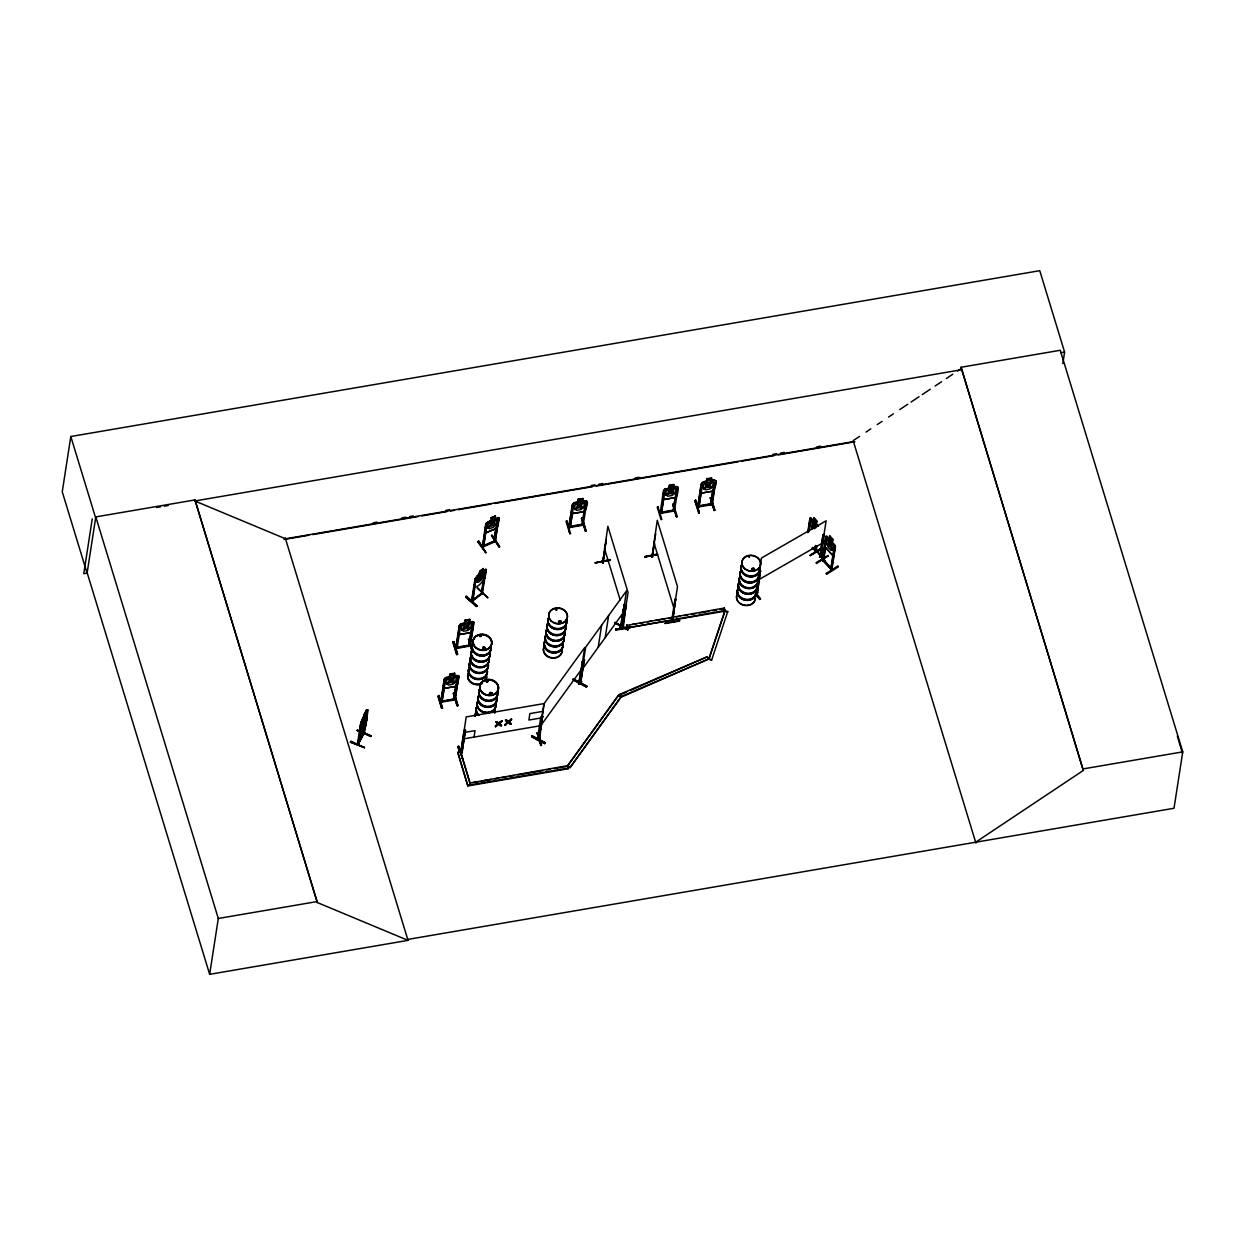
<?xml version="1.0" encoding="UTF-8"?>
<svg xmlns="http://www.w3.org/2000/svg" width="1245" height="1245" viewBox="0 0 1245 1245"><rect width="100%" height="100%" fill="white"/><g stroke="black" fill="none" stroke-linecap="round" stroke-linejoin="round"><path stroke-width="1.5" d="M755.295 594.207L760.508 599.11L755.964 593.398M755.933 593.569L757.598 592.433M755.808 593.647L756.057 592.713M757.333 593.305L756.244 593.943L759.357 571.471L760.446 570.832L757.302 593.491L757.271 592.06L756.337 594.036L755.933 592.838M819.428 557.06L821.218 555.83L821.093 556.717L824.065 534.245L822.976 534.868L819.832 556.842M538.603 738.192L537.389 738.456L537.389 739.857L538.836 739.654L542.54 716.326L539.63 738.861C536.455 740.261 540.859 736.838 538.898 739.748L544.174 703.565L466.206 716.918L460.837 752.353M579.952 682.525L578.692 683.178M620.259 627.169L621.115 626.749M621.691 625.893L620.368 626.655L621.208 625.488M1062.825 363.54L1064.6 352.102L1039.762 270.679L70.809 436.513L62.25 491.791L87.088 573.214L95.803 516.908L194.983 499.93L317.319 902.547L408.018 940.364L407.737 939.43L1174.019 808.27L1182.75 751.856L1060.258 350.281L961.078 367.259L1083.321 770.453L975.644 842.227M92.254 518.869L83.773 573.68L87.259 573.073M194.983 499.93L317.319 902.547M407.878 939.399L408.158 940.348L209.658 974.321L218.295 918.483L95.803 516.908M364.474 747.591L350.452 742.176L364.474 747.591L350.857 741.133L350.452 742.191M357.222 730.395L370.885 736.417L357.222 730.395L360.988 731.282M365.423 722.178L366.435 709.728L361.657 720.746L357.875 744.681L361.937 721.446L360.894 722.256L357.393 744.183M358.233 742.425L358.653 743.561M370.885 736.417L363.758 732.558L358.015 744.557L364.38 732.885M366.59 709.79C369.158 709.603 356.117 725.602 360.365 735.095M359.929 736.044L361.704 726.535L367.073 717.618L364.941 728.947L359.992 737.538L365.952 724.917M361.439 729.305L363.493 721.571M364.536 713.416L363.913 716.108M363.26 724.092L364.085 718.598M364.007 721.182L362.155 726.8L362.062 732.216M365.081 720.544C369.749 704.966 359.26 728.263 365.812 715.112M364.349 733.632L363.104 734.55L364.318 727.064M365.594 717.618L365.236 720.622L366.123 719.672L363.976 728.776M363.664 732.667L364.256 733.678M363.587 734.752L364.894 726.053M365.361 723.578L365.937 719.906M366.497 716.217L367.182 711.315M364.303 733.803L368.131 709.806L367.337 710.21M366.03 725.088L367.306 715.097L361.283 726.24L362.093 724.092M445.43 679.49L444.123 679.723L440.668 702.289L442.24 702.118L442.286 700.764M440.995 702.289L444.589 678.478L443.453 685.777L444.698 688.252M441.01 702.367L442.24 701.277M444.014 688.703L441.835 701.558M442.037 702.18L445.57 679.926L444.123 679.723M441.695 708.405L437.975 695.908L441.695 708.421L442.551 707.829M457.584 654.014L453.787 641.564L457.537 654.465L456.728 654.605L452.931 642.14L453.818 641.564M449.585 676.829L449.959 673.981L454.752 673.156L454.207 676.128L456.464 676.626L455.67 681.7L452.931 684.283L448.465 685.046L446.395 683.287L447.188 678.214L449.725 676.891L450.099 674.043M457.429 647.602L455.966 647.042L455.577 648.022L470.19 645.33C470.05 642.669 466.75 647.82 470.33 645.953M460.463 625.675L459.156 625.893L455.701 648.458L457.195 647.556M459.778 624.663L456.059 648.536L470.174 645.984L474.049 622.329L472.384 621.613M458.705 632.055L459.825 624.803L461.397 623.652L473.894 622.391M457.071 648.365L460.603 626.095L459.156 625.893M454.16 675.988L454.581 673.265M453.336 693.34L457.117 705.79L457.942 705.65L454.145 693.185L453.336 693.34L457.117 705.79M464.992 620.15L464.758 623.076L462.222 624.383L461.428 629.456L463.498 631.231L467.964 630.468L470.703 627.869L471.497 622.796L469.24 622.298L469.785 619.325L464.992 620.15L469.661 619.59M455.421 698.974L454.114 699.27C452.713 698.367 457.382 699.737 453.538 699.628L455.966 684.859M453.662 700.063L457.242 677.934L458.565 677.7L457.117 677.498M485.877 552.655L477.706 541.606L485.877 552.655L478.469 540.844L485.815 552.578M458.425 677.264L455.156 699.348M455.032 699.97L458.814 676.082C454.845 674.541 448.216 675.848 444.636 678.618M443.453 685.777L444.558 688.361L455.826 686.431L457.895 683.458L459.016 676.144L457.351 675.444M473.022 600.821L475.948 578.349L474.983 579.112L471.45 601.304L482.702 592.433L482.593 593.367M483.309 568.545L482.858 571.548L484.492 571.081L483.698 576.155L481.597 579.703L478.313 582.271L476.882 581.477L479.87 571.299L483.309 568.545L479.776 571.299L479.356 574.007L475.668 577.742L471.808 601.631L472.68 599.53L472.898 600.853M482.998 571.362L485.285 569.587L476.975 575.937L474.532 585.025M472.213 600.697L471.419 601.226L472.462 600.448L475.092 583.874M469.412 622.189L469.832 619.465M483.838 545.964L482.344 545.73L482.033 546.773L495.308 540.906M483.745 546.539C482.453 543.723 485.145 547.38 482.422 547.115L486.172 523.32L487.838 521.951M482.64 547.178L482.391 545.792M486.313 523.289L485.052 530.619M483.605 546.602L486.204 527.787M483.542 546.773L487.028 524.503L485.581 524.612L482.593 547.115M468.696 646.233L470.999 631.044M468.696 645.003L469.023 646.248L472.275 624.103L473.598 623.885M469.054 646.311L468.883 645.486M470.19 645.533L470.174 644.739M470.065 646.139L473.178 625.286M476.928 606.222L466.408 596.246L465.739 597.164L476.928 606.222L465.739 597.149M495.37 515.928L494.872 518.932L496.895 518.916L496.101 523.989L493.611 527.086L489.581 528.814L487.775 527.569L488.554 522.48L490.857 520.659L491.059 517.78L495.448 516.053L491.059 517.78M481.021 593.849L482.329 592.106L481.379 594.176L483.122 580.855M472.306 651.493L468.431 639.058L472.306 651.866M481.659 594.052L484.912 571.984L485.892 571.222L484.554 571.657M485.519 570.895L481.846 593.289M469.956 783.043L567.533 765.659L569.945 767.729L620.975 697.278L619.636 694.383L707.222 656.8L708.67 659.01L621.084 696.593L618.547 695.224L567.533 765.659L568.156 768.772L467.855 785.937L457.74 752.758L460.852 751.591M482.406 593.46L486.141 569.603M485.13 576.949L486.266 569.463L485.161 569.479M491.573 535.646L492.304 535.334L499.743 546.711L491.573 535.646L499.152 546.897M494.794 518.807L495.214 516.084M465.443 730.115L462.019 752.213C458.502 753.007 463.903 751.015 462.035 752.805L465.443 730.115L464.12 730.348L460.681 752.914L460.666 751.669L470.703 785.455M495.432 541.528L493.705 541.762L495.837 528.814M493.969 542.166L495.152 540.392M462.393 752.042L461.957 751.311L462.3 752.618M463.871 738.83L464.618 733.99M494.965 541.093L495.292 540.33M498.171 520.939L495.183 541.715L499.105 517.764L497.673 517.578M485.192 530.541L486.048 532.876L496.164 528.534L498.062 525.188L499.198 517.889M487.698 597.833L477.66 587.827M499.027 547.022L491.728 535.194M474.034 737.087L475.03 730.644L464.867 732.371M467.855 785.937L457.849 752.073M531.942 736.231L545.185 742.642L544.688 743.685L531.631 736.729L532.113 735.67L545.139 742.705M540.968 745.413L537.015 732.62L540.828 745.506L541.637 745.366L539.365 738.223M573.572 504.801L572.264 505.019L568.685 527.149L583.5 524.378M572.84 513.562L571.611 511.072L572.7 513.671L583.967 511.742C585.524 509.221 589.959 501.61 585.492 500.739L574.443 502.684L572.778 503.929L568.809 527.584L568.934 526.215L570.537 526.728M571.642 511.213L572.887 503.789L574.505 502.762M570.257 527.382L572.435 512.162M537.342 739.795L540.766 717.229L542.229 717.431L540.766 717.229M537.513 739.048L537.684 739.872L537.295 738.783M572.264 505.019L573.712 505.221L570.179 527.491L570.506 526.604M538.369 739.203L539.77 737.756M538.354 739.499L543.94 703.845L584.761 647.493L578.941 684.345M569.837 533.716L566.895 520.69L566.039 521.281L569.837 533.731L570.63 533.156M578.147 499.416L582.94 498.591L578.1 499.276L577.727 502.124L574.443 502.684M578.24 499.338L577.867 502.186L575.33 503.509L574.536 508.582L576.606 510.357L581.073 509.578L583.812 506.995L584.605 501.922L582.349 501.424L582.893 498.451M582.722 498.576L582.302 501.284L585.617 500.77M586.068 530.899L582.224 518.465L586.084 530.946L585.274 531.086L581.617 518.185M583.283 523.865C579.656 526.868 583.734 521.873 583.174 525.265L586.955 501.377M581.804 525.359L585.383 503.229L586.706 502.996L585.259 502.793M583.298 524.643L583.08 523.771M573.821 679.116L573.369 680.097L586.442 687.053L586.924 686.011M609.863 560.312L595.266 562.896L609.925 559.845M578.489 684.096L582.676 660.924L579.703 683.272M579.112 683.1L579.454 682.12M579.236 684.19L579.158 683.536M580.964 682.151L581.524 681.124L580.637 682.991L584.279 659.694L580.559 683.1L581.431 682.104L581.073 680.875L580.17 681.949M581.368 682.213L581.524 681.124M569.945 767.729L621.084 696.593L619.636 694.383M604.354 552.002L602.704 562.896L607.856 526.246L628.087 592.589L622.469 628.025M604.899 548.454L606.284 539.583L602.736 563.036L602.44 560.841L602.315 561.651M603.249 562.756L604.977 551.348M603.311 562.896L602.938 560.748M573.027 679.568L586.208 686.011M598.191 647.322L601.615 625.223M605.21 637.642L608.634 615.528M615.808 630.141L630.406 627.558L615.59 629.503L630.25 626.468M620.228 627.464L620.383 626.36M621.457 626.64L624.414 604.292L620.321 627.356L621.084 626.282M622.516 627.231C624.476 625.41 621.691 628.009 622.329 626.079M622.204 627.153L626.173 604.821L623.231 628.025M727.843 611.264L711.642 660.052L708.81 659.274L724.901 611.171L724.263 608.058L626.702 625.426L627.433 627.853L724.901 611.171L727.734 611.964L725.01 610.47L627.433 627.853M614.765 622.92L627.838 629.892L614.843 622.469M568.156 768.772L567.424 766.36L618.547 695.224M618.438 695.908L621.084 696.593M657.516 554.679L644.677 556.951L657.516 554.227M658.045 506.559L657.236 507.135L661.033 519.585L661.842 519.445L657.936 506.948M651.991 556.842L657.267 520.301L677.498 586.644L672.051 622.313C671.273 618.563 673.156 623.963 672.751 621.13C670.573 619.387 673.903 621.691 671.911 622.267M652.162 557.091L651.851 554.896M654.668 543.629L651.929 556.857M664.783 490.654L663.46 490.872L660.068 513.5L661.577 513.267L661.282 511.851M660.364 513.516L661.484 512.473M664.083 489.643L662.838 497.066L663.912 499.525L675.163 497.595C679.677 495.385 676.408 484.243 678.198 487.371L674.37 511.119C672.175 512.286 672.658 508.629 674.619 509.703M661.453 513.236L663.632 498.016M661.375 513.345L664.908 491.075L663.46 490.872M669.063 488.056L669.437 485.192L674.136 484.445L673.545 487.277L675.802 487.775L675.008 492.849L672.284 495.448L667.802 496.21L665.733 494.436L666.526 489.363L669.063 488.056L669.343 485.27M677.903 488.865L676.58 489.083L673.203 511.306L675.023 497.86M660.161 512.893L674.759 510.139L674.37 511.119L674.479 509.719M673.467 504.318L677.28 516.799L676.471 516.94L672.814 504.038M665.001 623.558L679.661 621.099M672.518 622.095L675.584 598.876L672.549 621.955M695.659 500.116L699.208 512.987L694.803 500.708L695.69 500.116L699.41 513.018M699.192 505.501L697.449 506.575L712.062 503.883C712.202 501.408 708.685 505.906 712.14 504.614M699.021 506.808L702.476 484.647L701.013 484.445L697.76 507.088L701.495 483.216L703.223 482.064C716.311 476.617 719.299 480.959 712.731 491.168L701.464 493.098L700.406 490.639M700.562 490.592L701.651 483.216M697.916 507.088L698.943 506.917L701.2 491.588M707.051 478.905L706.631 481.613L704.094 482.935L703.3 488.009L705.37 489.783L709.837 489.02L712.576 486.421L713.354 481.348L711.097 480.85L711.486 478.002M711.284 480.741L711.658 477.878L706.864 478.702L706.444 481.426M710.226 498.078L711.051 497.938L714.848 510.372L714.023 510.512L710.381 497.611M715.33 482.002L714.148 482.655L710.63 504.847L712.871 489.596M710.911 504.863L712.14 503.789M711.875 503.992L712.031 503.291M714.77 485.674L711.938 504.692L697.9 507.026M715.891 480.741L712.202 504.505M714.179 510.045L710.304 497.611M707.222 656.8L630.25 690.461M708.67 659.01L620.975 697.278M708.81 659.274L725.01 610.47M711.642 660.052L708.919 658.574M724.901 611.171L724.263 608.058M758.252 578.567L758.812 575.019M759.154 572.778L761.442 558.04L826.151 520.799L820.579 556.328L820.891 555.472M756.478 593.974L756.446 593.149M760.446 570.832L757.302 593.491M807.725 532.611L809.904 518.2L811.226 518.371M808.129 532.346L810.137 518.278M808.876 531.693L810.588 520.643L809.732 519.71M812.02 528.969L810.791 525.11L811.584 520.021L813.281 520.799L813.748 517.796L816.876 521.173L816.331 523.974L817.638 526.542M822.354 548.656L810.121 555.581L821.949 547.753M810.215 555.145L821.902 548.065L810.121 555.581M815.553 528.238L816.066 524.845L813.141 521.717L812.362 526.791L814.308 528.876M818.494 526.059L816.346 523.865L816.642 521.219M812.222 548.173C820.408 553.262 811.569 550.944 815.662 545.419M815.771 546.991L815.21 550.679L815.319 549.761M816.518 546.337L815.615 551.971M816.922 546.073L816.175 551.706L814.821 550.025M825.466 561.728L816.564 551.021M816.549 563.503L828.314 555.566L816.02 562.927L828.174 555.861M819.739 557.418L820.766 555.535M820.035 557.324L822.976 534.868M822.276 560.188L822.727 558.834L823.708 559.674L823.256 561.028L822.182 560.063L825.902 536.393L827.178 536.408L835.442 546.384L831.753 570.148L830.648 569.089L831.411 568.887M824.704 546.851L822.198 559.892M825.264 543.162L826.12 537.638L823.583 560.483M823.381 560.234L823.116 561.028M822.929 559.768L823.054 558.974M823.661 560.779L825.559 547.769M832.749 539.318L832.329 542.151L832.874 539.35L829.73 535.988L829.31 538.696M829.73 535.988L829.279 538.992L827.567 538.213L826.789 543.287L828.018 547.146L830.944 550.29L832.843 549.792L833.636 544.719L832.205 542.12M826.229 573.369L826.633 574.334L838.336 566.833L837.932 565.899L826.244 573.416M830.773 569.307L834.212 547.022L835.473 547.675L834.617 546.757M831.1 568.747C832.142 567.673 832.485 569.245 830.96 568.467M833.761 552.282L830.788 569.121M831.784 569.245L831.427 570.023L835.333 546.322M832.282 569.089L832.158 569.899L822.322 559.083L823.287 560.125M1083.321 770.453L961.078 367.259M479.558 636.102L480.803 635.572M480.819 636.055L479.963 635.526M481.146 636.102L480.928 635.635M484.352 649.174L485.161 647.976M486.375 681.637L487.511 680.766M487.293 682.011L487.76 680.968L486.515 680.813M489.534 693.154L490.094 694.632L491.806 694.383M489.892 693.06L490.234 692.765M490.11 694.087L491.899 693.387M556.873 609.832L555.861 608.929M559.207 622.111L559.861 620.741M560.888 621.66L560.639 621.271M561.137 621.566L560.188 623.076L558.476 621.706M753.521 569.93L752.011 568.918L753.739 568.218M495.277 541.653L482.422 547.115M816.082 551.551L812.316 547.598M822.338 560.141L831.66 570.054M823.708 559.674L823.35 560.468L830.82 568.202M364.505 718.225L365.61 718.209M365.376 725.088C368.271 717.229 362.093 734.783 360.225 735.032L365.018 726.364M357.471 744.214L363.633 733.367M358.202 743.67L363.198 733.974M363.166 734.425L364.349 732.963M539.085 738.705L538.665 739.623M440.543 701.853L455.265 699.005M364.427 747.607L350.716 741.662M364.707 717.618L366.528 712.249L364.349 717.774C363.571 716.14 362.108 719.159 363.836 719.112L361.953 724.746L364.194 718.941L365.485 718.645M366.217 716.871L363.509 723.158M531.988 736.153L545.077 743.063M586.442 687.038L573.089 679.101M586.877 686.119L573.447 678.945M357.595 743.545L357.969 742.596M481.488 594.083L481.924 593.04M364.116 716.14L362.855 724.294M480.772 576.03L483.885 571.284L481.161 576.155C484.881 576.497 481.613 580.077 480.368 577.291L476.897 582.318L479.698 577.275C475.652 575.719 480.056 574.614 480.819 575.968M485.021 576.855C484.928 580.03 474.423 591.344 474.656 584.917M483.542 580.497L485.254 576.886M466.346 596.308L476.975 605.786M476.384 606.595L465.801 597.071M480.539 636.226L479.574 636.288M480.726 636.335L480.772 635.526M484.57 649.112L484.912 648.1L483.683 647.758M489.985 692.858L490.421 693.963M491.604 694.041L491.868 693.169M492.149 693.885L491.557 694.71M555.441 609.163L556.437 609.583M558.974 621.13L559.565 622.609M559.021 622.22L559.41 620.928M559.55 622.609L560.717 622.267L560.515 620.835M749.412 557.044L748.852 556.344L749.148 557.293M751.591 568.856L752.54 568.202M363.945 719.501L365.19 717.291M365.734 717.68L363.26 722.38L362.466 727.469L364.396 724.03M363.867 722.084L365.112 719.875M759.839 599.483L755.357 594.13M760.43 599.047L754.875 592.075M496.07 528.487L498.062 525.188M462.253 751.902L460.728 751.56M538.665 739.11L537.264 739.265L539.754 738.052M361.937 721.446L360.894 722.256M357.315 730.177L371.243 735.764M544.734 743.576L531.662 736.62M455.732 648.007L469.847 645.455M457.148 648.256L457.32 646.949M455.11 699.861L440.823 702.258M583.251 525.157L569.136 527.6M674.634 510.932L660.332 513.454M451.266 679.692C452.231 677.716 443.407 676.253 450.285 680.501L446.644 684.283L451.204 680.922C452.542 684.859 458.144 682.602 452.262 680.19L455.81 676.626L451.406 679.49M670.604 490.857L675.132 487.698L671.6 491.339C677.498 493.751 671.895 496.008 670.557 492.086L665.982 495.432L669.623 491.666C664.332 489.332 669.234 487.153 670.666 490.888M472.929 629.628L470.859 632.616L459.592 634.545L470.812 632.476L472.726 629.503M444.558 688.361L455.779 686.306L457.895 683.458M542.306 717.525L542.991 716.56M583.127 661.173L581.991 661.889M584.279 659.694L583.594 660.644L584.73 659.928M624.881 604.541L623.729 605.257M579.376 682.229L579.034 683.77M539.692 738.627L537.544 739.81M580.855 681.793L580.092 682.867L585.679 647.213L626.5 590.861L620.913 627.527M627.838 629.892L615.17 622.329M466.175 625.955C467.435 623.729 458.269 622.562 465.319 626.686L461.677 630.452L466.237 627.106C467.575 631.028 473.178 628.772 467.295 626.36L470.812 622.718L466.361 625.908M540.517 725.959L581.337 669.592M582.255 669.328L623.076 612.96M470.47 660.893L470.641 660.799A9.586 7.984 8.8 0 0 477.52 673.125A9.586 7.984 8.8 0 0 488.087 663.663M459.529 751.949L457.864 746.611L458.736 746.02L462.564 758.905L458.549 746.424M456.728 654.59L453.009 642.093M566.74 521.095L570.459 533.56M442.426 708.187L438.754 695.395L442.504 708.28M472.96 600.121L471.59 600.323L472.275 600.744M493.705 541.762L497.518 519.99L498.716 519.492M602.44 561.121L602.86 562.226M603.327 562.009L603.047 560.919M651.726 555.877L652.115 556.951L655.695 533.638M622.329 626.251L622.5 628.211M623.263 627.184L622.282 626.313M623.138 627.994L622.749 626.92M365.314 718.038L366.201 717.104M814.23 526.884C812.098 529.576 809.017 524.892 813.654 525.561C811.195 513.018 812.347 527.46 817.405 525.981M830.353 543.8L828.158 538.54L829.637 543.738C825.061 543.147 828.003 547.66 830.213 545.061L832.5 550.601L830.929 545.154C837.091 543.396 829.481 543.225 830.213 543.458M832.625 555.161L834.072 553.651L832.687 555.332L825.326 547.426L824.766 543.676L826.026 536.299L827.209 536.548M620.788 626.437L621.13 625.597M483.931 647.4L483.387 648.489M484.756 649.003L484.803 647.649M556.733 609.863L555.706 610.034M487.807 681.031L487.091 681.669M487.666 681.855L487.589 680.953M559.036 621.473L560.452 621.379M490.048 693.2L490.888 692.485M491.464 694.196L490.468 692.407M754.19 569.79L752.602 570.412L751.653 569.074M486.266 523.445L490.717 520.628M627.916 629.721L614.843 622.733M502.233 721.306L498.763 722.847L502.015 720.622L499.478 723.89L501.548 725.695L500.381 725.897L498.56 723.765L495.479 726.738L498.763 724.465M508.256 721.228L511.508 719.003L508.956 722.256L511.041 724.061L508.256 722.831L504.956 725.104L507.54 721.804L505.501 720.03L506.668 719.828L508.458 721.913L511.711 719.688M495.261 726.037L498.047 723.423L496.008 721.649L498.763 722.847M495.479 726.738L498.047 723.423M499.478 723.89L502.015 720.622M504.956 725.104L507.54 721.804M508.956 722.256L511.508 719.003M755.948 592.729L757.551 592.651M476.321 578.676L474.983 579.112M472.726 599.794L481.473 593.6M482.469 593.398L472.088 601.506M665.701 488.616C659.694 491.417 675.553 485.317 676.813 486.639M701.682 483.356L703.269 482.188M444.792 678.634L446.364 677.467M853.152 440.652L859.579 436.372M866.006 432.077L870.831 428.871M877.258 424.576L882.082 421.37M888.51 417.075L893.334 413.869M899.761 409.589L907.792 404.22M911.013 402.088L919.043 396.719M922.249 394.587L930.295 389.234M935.104 386.012L941.547 381.733M946.356 378.511L952.783 374.231M957.607 371.01L960.829 368.878M811.18 518.231L813.421 520.721M813.748 517.796L816.876 521.173M808.783 525.499L809.421 529.234M814.79 550.259L812.72 547.333M832.749 539.427L829.606 536.066M825.326 547.426L832.687 555.332M834.477 544.236L835.193 546.399M363.789 733.943L363.882 732.62M480.228 635.541L480.196 636.164M483.091 647.493L484.507 647.26M483.636 647.556L483.667 649.065M485.083 649.19L482.827 648.552M560.779 622.64L559.814 622.92M490.374 692.562L489.363 693.527L490.483 694.601M490.359 694.056L491.588 693.979M753.972 570.008L752.042 569.914M759.668 571.828L760.757 571.206M823.287 535.241L824.377 534.603M816.455 550.71L825.591 561.588M758.018 580.139L822.727 542.913M487.807 597.693L477.193 588.138M499.043 517.982L487.775 521.888M492.382 522.916L496.226 518.963L493.004 523.274C498.109 524.441 493.362 527.631 492.055 524.223L487.915 528.471L491.23 524.02C485.783 520.924 492.149 521.748 492.491 522.962M486.079 532.611L496.164 528.534M483.574 545.575L493.798 541.186M619.528 695.068L626.686 692.002M698.678 513.08L694.881 500.646M568.965 527.04L583.096 524.643M661.733 512.582L660.457 512.644M674.697 510.232L673.14 510.403M440.948 700.935L442.38 701.433M814.946 526.977L817.311 526.199M660.27 512.022L660.488 512.707M480.757 636.615L479.854 636.475M484.414 648.987L483.62 649.05L484.663 648.925M486.888 681.031L486.562 681.669M487.464 681.809L486.671 681.918M606.128 540.797L606.284 539.583M609.676 559.628L595.266 562.896M595.219 562.662L609.848 560.11M657.267 554.009L644.677 556.951M657.438 554.492L644.723 556.437M652.24 556.157L652.349 554.803M652.287 556.282L652.722 556.951L652.271 555.752M626.515 605.942L625.659 604.899M675.926 599.997L675.07 598.954L671.615 621.208L672.471 620.275M615.684 629.13L630.281 626.593M615.59 629.503L630.219 626.904L615.637 629.55M679.692 620.648L665.079 623.138M464.26 730.784L465.568 730.55M460.961 751.56L462.082 751.373M462.16 752.649L461.008 752.914M156.683 507.493L160.496 506.839M164.309 506.186L168.122 505.532M961.109 369.812L194.827 500.972L285.525 538.789L853.447 441.601L975.94 843.161M1060.771 352.755L1064.6 352.102M373.204 522.791L377.017 522.137M401.886 517.889L405.699 517.235M409.527 516.582L413.356 515.928M445.866 510.357L449.678 509.703M591.188 485.488L595.017 484.834M598.829 484.18L602.658 483.527M635.168 477.955L638.996 477.302M772.849 454.394L776.662 453.74M780.49 453.087L784.319 452.433M816.829 446.862L820.642 446.208M283.969 539.505L308.884 535.241M312.713 534.587L418.087 516.55M421.915 515.897L446.815 511.633M450.643 510.979L454.487 510.325M458.316 509.672L490.888 504.101M494.716 503.447L592.418 486.717M596.246 486.064L738.02 461.802M741.849 461.148L774.421 455.561M778.249 454.907L854.879 441.804M572.793 513.422L583.827 511.539L586.037 508.754M581.477 518.651L582.287 518.511M673.483 504.365L672.673 504.505L676.471 516.94M570.397 526.293L581.773 524.347M661.593 512.146L672.969 510.201L673.156 511.181M699.161 505.719L710.537 503.774M699.036 506.046L697.573 505.766M464.712 622.936L459.623 624.663M469.194 622.173L472.478 621.52M469.163 639.339L472.431 650.046M452.931 642.155L453.74 642.015M457.288 647.167L468.665 645.221M632.429 624.445L636.257 623.792M640.07 623.138L643.898 622.484M647.727 621.831L651.54 621.177M655.368 620.524L664.923 618.889M668.736 618.236L672.565 617.582M676.377 616.929L680.206 616.275M684.034 615.621L687.847 614.968M691.675 614.314L695.488 613.66M699.317 613.007L708.872 611.373M712.7 610.719L716.513 610.05M720.341 609.396L724.154 608.743M442.255 700.997L453.631 699.052M542.882 711.362L529.888 713.587L528.892 720.046L541.886 717.82M496.008 721.649L498.98 723.547M505.501 720.03L508.458 721.913M498.56 723.765L501.548 725.695M504.739 724.419L506.061 724.917M511.041 724.061L509.859 724.263M462.782 739.016L538.852 726.006M457.74 752.758L460.572 752.276L469.567 781.767M473.785 782.389L477.598 781.735M481.426 781.082L490.981 779.432M494.81 778.779L498.622 778.125M502.451 777.471L506.264 776.818M510.092 776.164L513.905 775.51M517.733 774.857L542.571 770.608M546.399 769.955L550.228 769.301M554.041 768.647L565.51 766.687M467.964 785.253L568.265 768.087M1083.57 768.834L1182.75 751.856M218.295 918.483L317.475 901.504M753.007 568.498L752.54 569.883M559.441 620.679L560.748 621.224M490.608 692.874L491.479 693.123M569.121 526.868L570.288 526.09M485.099 569.603L486.266 569.463M494.172 541.404L494.047 541.591M582.131 525.374L581.804 524.114M477.286 706.18L477.349 705.977A9.586 7.984 8.8 0 0 477.24 714.007M710.988 497.891L714.832 510.325M454.083 693.154L457.942 705.65M810.013 518.356L818.307 526.184M484.118 649.47L483.169 649.081M652.224 555.612L652.504 555.052M752.525 569.681L753.894 569.634L753.925 568.591M559.472 622.873L558.507 622.018M491.153 692.516L492.102 693.06M361.704 726.535L360.91 728.683M714.256 480.165L715.922 480.881M585.539 500.879L587.002 501.517M366.995 717.104L365.703 721.011M360.676 728.107L360.91 729.679L360.599 727.905M573.089 679.365L586.769 686.555M567.533 765.659L570.054 767.029M753.707 568.202L754.454 569.323M484.865 647.758L485.534 648.178M508.754 721.571L510.823 723.376M499.261 723.189L501.346 724.995M505.703 720.715L507.742 722.489M496.226 722.333L498.265 724.123M823.754 560.203L831.178 568.171M560.795 621.037L561.277 621.955M491.604 692.765L492.289 693.683M491.51 692.842L491.728 693.667M497.813 517.578L495.028 518.776M602.611 562.973L603.374 561.869M458.658 631.915L459.732 634.436M458.533 632.087L459.592 634.545M457.942 746.549L459.607 751.887M712.731 491.168L701.464 493.098M699.285 506.155L698.85 505.423L699.052 506.762M675.163 497.595L663.912 499.525M653.843 542.4L674.09 608.758M604.432 548.345L620.166 599.95M622.982 609.178L624.663 614.703M626.811 624.741L627.542 627.153M581.539 518.185L585.477 530.992M285.229 537.856L408.018 940.364M70.809 436.513L95.647 517.936M87.166 572.747L209.658 974.321M1177.319 735.982L1182.501 753.474M809.017 525.514L809.546 529.156M360.225 733.383L360.443 734.908M359.992 735.904L360.21 737.429M359.852 735.842L360.147 737.6M496.35 697.947A9.431 7.859 8.8 0 1 487.168 707.393A9.431 7.859 8.8 0 1 478.189 696.982M496.537 697.573A9.586 7.984 8.8 0 1 487.231 707.16A9.586 7.984 8.8 0 1 478.096 696.593M495.572 703.114A9.478 7.89 8.8 0 1 486.375 712.591A9.478 7.89 8.8 0 1 477.349 702.149M495.619 702.849A9.478 7.89 8.8 0 1 485.176 712.202A9.478 7.89 8.8 0 1 478.345 700.032M497.486 691.473A9.586 7.984 8.8 0 1 486.919 700.935A9.586 7.984 8.8 0 1 480.01 688.61M496.506 696.935A9.431 7.859 8.8 0 1 487.324 706.366A9.431 7.859 8.8 0 1 478.345 695.971M497.284 691.846A9.431 7.859 8.8 0 1 486.888 701.168A9.431 7.859 8.8 0 1 480.088 689.03M496.599 697.262A9.586 7.984 8.8 0 1 487.277 706.849A9.586 7.984 8.8 0 1 478.142 696.282M497.533 691.162A9.586 7.984 8.8 0 1 486.966 700.624A9.586 7.984 8.8 0 1 480.056 688.298M497.44 690.835A9.431 7.859 8.8 0 1 488.273 700.266A9.431 7.859 8.8 0 1 479.278 689.87M495.432 703.627A9.4 7.828 8.8 0 1 486.297 713.027A9.4 7.828 8.8 0 1 477.349 702.662M495.557 703.3A9.478 7.89 8.8 0 1 486.344 712.778A9.478 7.89 8.8 0 1 477.317 702.336M495.105 710.957A9.586 7.984 8.8 0 1 494.763 713.011M477.317 714.303A9.431 7.859 8.8 0 1 477.395 706.429M478.796 715.439A9.586 7.984 8.8 0 1 477.364 705.682M494.841 708.545A9.586 7.984 8.8 0 1 494.81 712.685M478.951 714.988A9.431 7.859 8.8 0 1 477.551 705.401M495.059 710.272A9.431 7.859 8.8 0 1 494.716 712.296M475.154 716.389A9.431 7.859 8.8 0 1 476.446 712.529M475.061 716.031A9.586 7.984 8.8 0 1 476.368 712.093M475.108 715.719A9.586 7.984 8.8 0 1 476.415 711.782M475.31 715.377A9.431 7.859 8.8 0 1 475.652 713.354M758.812 575.641A9.431 7.859 8.8 0 1 746.907 582.629A9.431 7.859 8.8 0 1 741.304 570.77M759.014 575.299A9.586 7.984 8.8 0 1 746.922 582.395A9.586 7.984 8.8 0 1 741.226 570.35M757.754 578.692A9.478 7.89 8.8 0 1 748.541 588.169A9.478 7.89 8.8 0 1 739.514 577.727M757.738 578.365A9.4 7.828 8.8 0 1 748.603 587.764A9.4 7.828 8.8 0 1 739.654 577.4M759.652 567.113A9.586 7.984 8.8 0 1 749.085 576.559A9.586 7.984 8.8 0 1 742.176 564.25M758.968 574.63A9.431 7.859 8.8 0 1 747.062 581.602A9.431 7.859 8.8 0 1 741.46 569.743M759.45 567.487A9.431 7.859 8.8 0 1 750.284 576.933A9.431 7.859 8.8 0 1 741.289 566.522M758.765 572.887A9.586 7.984 8.8 0 1 748.198 582.349A9.586 7.984 8.8 0 1 741.273 570.039M759.699 566.802A9.586 7.984 8.8 0 1 749.132 576.248A9.586 7.984 8.8 0 1 742.222 563.938M759.917 568.529A9.431 7.859 8.8 0 1 748.012 575.501A9.431 7.859 8.8 0 1 742.409 563.643M756.12 593.025A9.431 7.859 8.8 0 1 745.413 600.277A9.431 7.859 8.8 0 1 737.662 590.005M756.322 592.682A9.586 7.984 8.8 0 1 744.23 599.779A9.586 7.984 8.8 0 1 738.534 587.733M755.061 596.075A9.478 7.89 8.8 0 1 744.619 605.428A9.478 7.89 8.8 0 1 737.787 593.242M755.092 595.873A9.478 7.89 8.8 0 1 744.65 605.226A9.478 7.89 8.8 0 1 737.818 593.04M757.598 579.267A9.4 7.828 8.8 0 1 748.463 588.667A9.4 7.828 8.8 0 1 739.514 578.303M757.723 578.925A9.478 7.89 8.8 0 1 748.51 588.403A9.478 7.89 8.8 0 1 739.483 577.96M756.96 584.496A9.586 7.984 8.8 0 1 747.638 594.083A9.586 7.984 8.8 0 1 738.518 583.516M756.275 592.013A9.431 7.859 8.8 0 1 744.37 599.001A9.431 7.859 8.8 0 1 738.767 587.126M756.758 584.87A9.431 7.859 8.8 0 1 747.591 594.316A9.431 7.859 8.8 0 1 738.596 583.905M756.073 590.286A9.586 7.984 8.8 0 1 745.506 599.732A9.586 7.984 8.8 0 1 738.581 587.422M757.007 584.185A9.586 7.984 8.8 0 1 746.44 593.632A9.586 7.984 8.8 0 1 739.53 581.322M756.929 583.858A9.431 7.859 8.8 0 1 747.747 593.289A9.431 7.859 8.8 0 1 738.752 582.878M565.323 626.219A9.431 7.859 8.8 0 1 554.928 635.526A9.431 7.859 8.8 0 1 548.127 623.403M565.526 625.846A9.586 7.984 8.8 0 1 554.959 635.292A9.586 7.984 8.8 0 1 548.049 622.982M564.576 631.324A9.478 7.89 8.8 0 1 554.134 640.661A9.478 7.89 8.8 0 1 547.302 628.492A9.478 7.89 8.8 0 0 554.118 640.724A9.478 7.89 8.8 0 0 564.561 631.386M564.545 630.997A9.4 7.828 8.8 0 1 554.196 640.257A9.4 7.828 8.8 0 1 547.411 628.18M566.475 619.745A9.586 7.984 8.8 0 1 557.153 629.332A9.586 7.984 8.8 0 1 548.018 618.765M565.479 625.192A9.431 7.859 8.8 0 1 555.083 634.514A9.431 7.859 8.8 0 1 548.282 622.375M566.273 620.119A9.431 7.859 8.8 0 1 557.091 629.565A9.431 7.859 8.8 0 1 548.111 619.154M565.572 625.535A9.586 7.984 8.8 0 1 555.005 634.981A9.586 7.984 8.8 0 1 548.096 622.671M566.522 619.434A9.586 7.984 8.8 0 1 557.2 629.021A9.586 7.984 8.8 0 1 548.065 618.454M566.428 619.092A9.431 7.859 8.8 0 1 557.262 628.538A9.431 7.859 8.8 0 1 548.267 618.127M562.631 643.603A9.431 7.859 8.8 0 1 553.465 653.049A9.431 7.859 8.8 0 1 544.47 642.638M562.833 643.229A9.586 7.984 8.8 0 1 552.266 652.691A9.586 7.984 8.8 0 1 545.357 640.366M562.18 650.777A9.478 7.89 8.8 0 1 550.228 657.78A9.478 7.89 8.8 0 1 544.61 645.875M562.164 650.419A9.4 7.828 8.8 0 1 550.306 657.376A9.4 7.828 8.8 0 1 544.734 645.564M564.716 633.938A9.4 7.828 8.8 0 1 555.27 641.299A9.4 7.828 8.8 0 1 545.979 632.942M546.322 630.935A9.4 7.828 8.8 0 1 547.271 629.083M564.53 631.557A9.478 7.89 8.8 0 1 554.087 640.91A9.478 7.89 8.8 0 1 547.255 628.725M563.783 637.129A9.586 7.984 8.8 0 1 554.461 646.715A9.586 7.984 8.8 0 1 545.326 636.148M562.787 642.591A9.431 7.859 8.8 0 1 552.391 651.898A9.431 7.859 8.8 0 1 545.59 639.759M563.58 637.502A9.431 7.859 8.8 0 1 554.414 646.949A9.431 7.859 8.8 0 1 545.419 636.537M562.88 642.918A9.586 7.984 8.8 0 1 552.313 652.364A9.586 7.984 8.8 0 1 545.403 640.054M563.829 636.817A9.586 7.984 8.8 0 1 554.507 646.404A9.586 7.984 8.8 0 1 545.372 635.837M563.736 636.491A9.431 7.859 8.8 0 1 554.57 645.922A9.431 7.859 8.8 0 1 545.575 635.51M489.612 656.846A9.462 7.875 8.8 0 1 476.866 661.422A9.462 7.875 8.8 0 1 472.415 649.937M483.044 646.824A9.462 7.875 8.8 0 1 485.301 647.727M489.83 652.38A9.586 7.984 8.8 0 1 479.263 661.842A9.586 7.984 8.8 0 1 472.353 649.516M488.865 657.874A9.462 7.875 8.8 0 1 479.667 667.336A9.462 7.875 8.8 0 1 470.657 656.909M488.865 657.531A9.4 7.828 8.8 0 1 479.73 666.931A9.4 7.828 8.8 0 1 470.766 656.566M488.911 657.671A9.478 7.89 8.8 0 1 479.698 667.149A9.478 7.89 8.8 0 1 470.672 656.691M491.09 648.38A9.586 7.984 8.8 0 1 478.983 655.477A9.586 7.984 8.8 0 1 473.302 643.416M490.11 653.796A9.462 7.875 8.8 0 1 478.189 660.799A9.462 7.875 8.8 0 1 472.571 648.91M490.903 648.723A9.462 7.875 8.8 0 1 478.967 655.726A9.462 7.875 8.8 0 1 473.349 643.836M489.876 652.069A9.586 7.984 8.8 0 1 479.309 661.531A9.586 7.984 8.8 0 1 472.4 649.205M491.137 648.069A9.586 7.984 8.8 0 1 479.045 655.166A9.586 7.984 8.8 0 1 473.349 643.105M491.059 647.696A9.462 7.875 8.8 0 1 479.123 654.699A9.462 7.875 8.8 0 1 473.52 642.809M487.246 672.207A9.431 7.859 8.8 0 1 475.341 679.194A9.431 7.859 8.8 0 1 469.738 667.336M487.449 671.864A9.586 7.984 8.8 0 1 475.357 678.961A9.586 7.984 8.8 0 1 469.661 666.9M481.737 683.723A9.478 7.89 8.8 0 1 470.361 681.855A9.478 7.89 8.8 0 1 468.945 672.222M486.219 675.055A9.478 7.89 8.8 0 1 486.172 679.147M486.172 674.914A9.4 7.828 8.8 0 1 485.176 680.828M481.722 683.521A9.4 7.828 8.8 0 1 471.341 682.4A9.4 7.828 8.8 0 1 468.073 673.95M488.725 658.434A9.4 7.828 8.8 0 1 479.59 667.834A9.4 7.828 8.8 0 1 470.626 657.485M481.706 683.925A9.478 7.89 8.8 0 1 470.33 682.058A9.478 7.89 8.8 0 1 468.914 672.424M486.188 675.257A9.478 7.89 8.8 0 1 486.141 679.35M487.402 671.179A9.431 7.859 8.8 0 1 475.497 678.167A9.431 7.859 8.8 0 1 469.894 666.308M487.884 664.052A9.431 7.859 8.8 0 1 477.489 673.358A9.431 7.859 8.8 0 1 470.688 661.235M487.495 671.553A9.586 7.984 8.8 0 1 475.403 678.649A9.586 7.984 8.8 0 1 469.707 666.589M488.133 663.352A9.586 7.984 8.8 0 1 477.566 672.814A9.586 7.984 8.8 0 1 470.657 660.488M488.04 663.025A9.431 7.859 8.8 0 1 477.644 672.331A9.431 7.859 8.8 0 1 470.843 660.208M363.976 717.042L363.198 722.131L365.158 718.707L365.952 713.634L363.976 717.042M364.816 713.26L364.676 714.179L366.092 711.066L364.816 713.26M363.182 724.963L362.388 730.037L364.318 726.598L365.096 721.524L363.182 724.963M449.585 677.794L448.791 682.882L453.273 682.104L454.067 677.031L449.585 677.794M450.877 674.494L450.737 675.397L453.756 673.996L450.877 674.494M464.618 623.978L463.825 629.052L468.307 628.289L469.1 623.216L464.618 623.978M465.91 620.664L465.77 621.566L468.789 620.181L465.91 620.664M479.434 575.019L478.64 580.108L481.94 577.524L482.718 572.451L479.434 575.019M480.508 571.393L480.368 572.295L482.624 569.743L480.508 571.393M490.717 521.562L489.923 526.635L493.954 524.908L494.732 519.834L490.717 521.562M491.915 518.076L491.775 518.978L494.498 516.971L491.915 518.076M577.727 503.104L576.933 508.178L581.415 507.415C579.034 501.33 588.636 499.261 580.403 505.486C586.286 507.898 580.684 510.154 579.361 506.233L574.785 509.578L578.427 505.797L575.906 503.213L577.353 502.98L579.672 505.019L582.255 502.217L577.727 503.104M579.018 499.79L578.878 500.692L581.897 499.292L579.018 499.79M668.923 488.958L668.145 494.032L672.611 493.269L673.405 488.196L668.923 488.958M670.215 485.643L670.075 486.546L673.094 485.145L670.215 485.643M706.491 482.531L705.697 487.604L710.179 486.842L710.957 481.753L706.491 482.531M707.783 479.216L707.642 480.119L710.662 478.718L707.783 479.216M814.168 519.103L815.895 522.029L814.168 519.103M829.139 539.894L828.345 544.968L831.271 548.111L832.065 543.038L829.139 539.894M830.15 537.28L831.893 540.206L830.15 537.28M365.252 723.765L364.629 724.979L363.851 724.434L361.657 730.27L363.509 724.621L362.7 723.827L364.007 723.283L366.139 717.649L364.349 723.127L365.252 723.765M711.907 487.48L710.257 487.775L708.109 485.659L703.549 489.005L707.191 485.223C701.884 482.904 706.802 480.726 708.218 484.461L712.685 481.255L709.168 484.912L711.907 487.48M482.406 692.531A9.478 7.89 8.8 0 0 498.233 689.823A9.478 7.89 8.8 0 0 486.764 679.521A9.478 7.89 8.8 0 0 482.406 692.531M482.391 692.998A9.4 7.828 8.8 0 0 498.078 690.306A9.4 7.828 8.8 0 0 486.702 680.081A9.4 7.828 8.8 0 0 482.391 692.998M482.375 692.718A9.478 7.89 8.8 0 0 498.202 690.01A9.478 7.89 8.8 0 0 486.733 679.708A9.478 7.89 8.8 0 0 482.375 692.718M744.541 568.358A9.478 7.89 8.8 0 0 760.368 565.65A9.478 7.89 8.8 0 0 748.899 555.348A9.478 7.89 8.8 0 0 744.541 568.358M744.557 568.623A9.4 7.828 8.8 0 0 760.244 565.946A9.4 7.828 8.8 0 0 748.867 555.721A9.4 7.828 8.8 0 0 744.557 568.623M551.364 620.975A9.478 7.89 8.8 0 0 567.191 618.267A9.478 7.89 8.8 0 0 555.721 607.965A9.478 7.89 8.8 0 0 551.364 620.975M551.364 621.255A9.4 7.828 8.8 0 0 567.066 618.578A9.4 7.828 8.8 0 0 555.69 608.354A9.4 7.828 8.8 0 0 551.364 621.255M475.714 647.338A9.462 7.875 8.8 0 0 491.51 644.63A9.462 7.875 8.8 0 0 480.056 634.343A9.462 7.875 8.8 0 0 475.714 647.338M475.683 647.805A9.4 7.828 8.8 0 0 491.37 645.112A9.4 7.828 8.8 0 0 479.994 634.888A9.4 7.828 8.8 0 0 475.683 647.805M475.668 647.54A9.478 7.89 8.8 0 0 491.495 644.832A9.478 7.89 8.8 0 0 480.025 634.53A9.478 7.89 8.8 0 0 475.668 647.54"/></g></svg>
